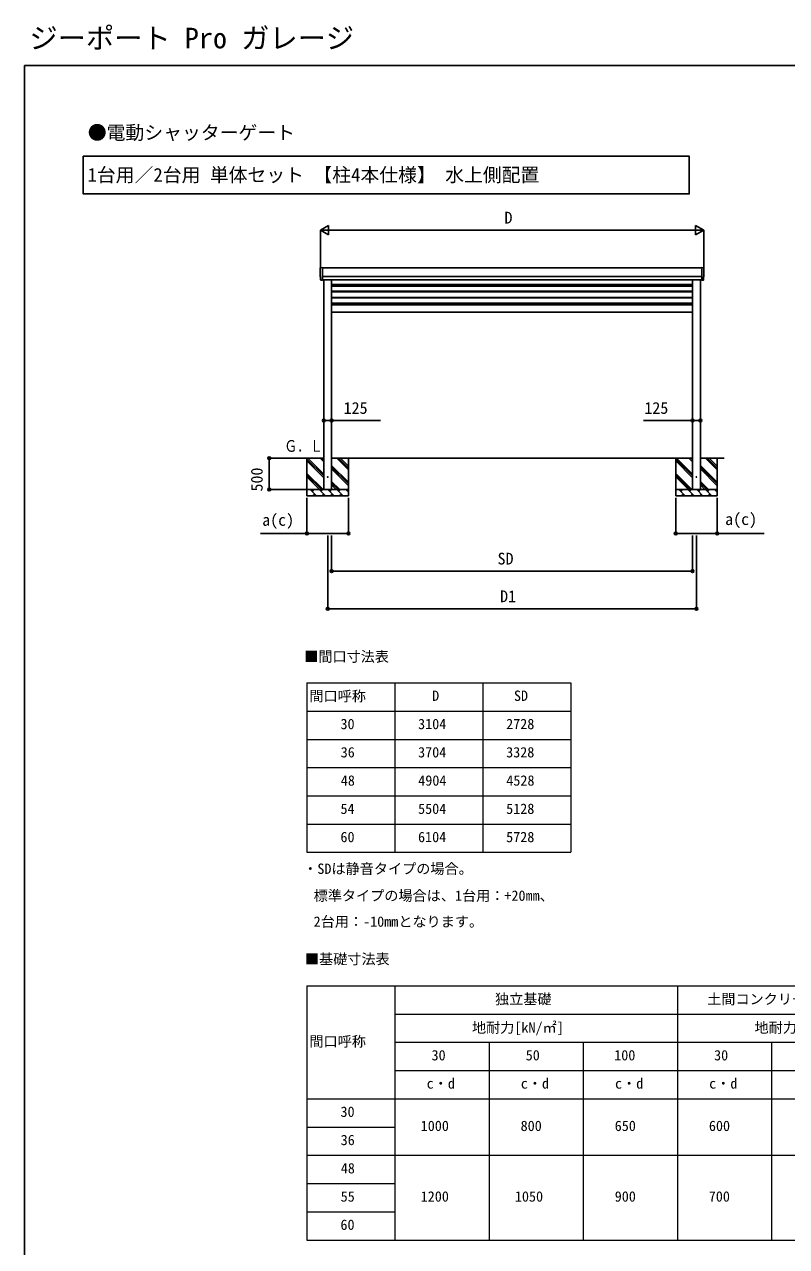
# Model space of a CAD drawing. Units: millimetres, scale not verified. Extents: x -13125 to 13125, y -19494 to 19412.
# Drawn here: x -13125 to -987, y -56 to 19412 of the extents above; entities that cross this region are included whole.
import ezdxf
from ezdxf.enums import TextEntityAlignment as Align

# ---------------------------------------------------------------- set-up
doc = ezdxf.new("R2010")
doc.units = ezdxf.units.MM
doc.header["$LTSCALE"] = 70
doc.layers.add('0-1_TABLE1', color=7, linetype='Continuous', lineweight=18)
for name, color, linetype in [('0-2_USER1', 3, 'Continuous'), ('0-4_YKK_13', 4, 'Continuous'), ('0-5_YKK_A1', 4, 'Continuous'), ('0-6_YKK_D', 6, 'Continuous'), ('0-7_YKK_ZWAK', 7, 'Continuous')]:
    doc.layers.add(name, color=color, linetype=linetype)
doc.styles.add('ＭＳ ゴシック', font='')
doc.styles.get('ＭＳ ゴシック').set_extended_font_data('MS Gothic')

msp = doc.modelspace()

# ---------------------------------------------------------------- linework, layer by layer
at = {"layer": '0-1_TABLE1'}
for p, q in [((-8625, 8924.38), (-4425, 8924.38)), ((-8625, 8924.38), (-8625, 6224.38)), ((-7225, 8924.38), (-7225, 6224.38)), ((-5825, 8924.38), (-5825, 6224.38)), ((-4425, 8924.38), (-4425, 6224.38)), ((-8625, 8474.38), (-4425, 8474.38)), ((-8625, 8024.38), (-4425, 8024.38)), ((-8625, 7574.38), (-4425, 7574.38)), ((-8625, 7124.38), (-4425, 7124.38)), ((-8625, 6674.38), (-4425, 6674.38)), ((-8625, 6224.38), (-4425, 6224.38)), ((-8625, 4098.08), (6275, 4098.08)), ((-8625, 4098.08), (-8625, 48.08)), ((-7225, 4098.08), (-7225, 48.08)), ((-2725, 4098.08), (-2725, 48.08)), ((-7225, 3648.08), (6275, 3648.08)), ((-7225, 3198.08), (6275, 3198.08)), ((-5725, 3198.08), (-5725, 48.08)), ((-4225, 3198.08), (-4225, 48.08)), ((-1225, 3198.08), (-1225, 48.08)), ((-7225, 2748.08), (6275, 2748.08)), ((-8625, 2298.08), (6275, 2298.08)), ((-8625, 1848.08), (-7225, 1848.08)), ((-8625, 1398.08), (6275, 1398.08)), ((-8625, 948.08), (-7225, 948.08)), ((-8625, 498.08), (-7225, 498.08)), ((-8625, 48.08), (6275, 48.08))]:
    msp.add_line(p, q, dxfattribs=at)
at = {"layer": '0-2_USER1'}
msp.add_lwpolyline([(-12188.49, 17312.84), (-2535.43, 17312.84), (-2535.43, 16712.84), (-12188.49, 16712.84)], close=True, dxfattribs=at)
at = {"layer": '0-4_YKK_13', "color": 7}
for p, q in [((-8399.13, 15340.36), (-8406.05, 15340.73)), ((-8379.5, 15341.37), (-8379.5, 15340.36)), ((-2337.5, 15341.37), (-2337.5, 15340.36)), ((-2317.87, 15340.36), (-2310.95, 15340.73))]:
    msp.add_line(p, q, dxfattribs=at)
for points in [[(-8411.07, 15537.57), (-8379.5, 15539.22), (-8379.5, 15341.37)], [(-8408.89, 15343.72), (-8408.89, 15390.75), (-8409.49, 15390.75)], [(-2305.93, 15537.57), (-2337.5, 15539.22), (-2337.5, 15341.37)], [(-2308.11, 15343.72), (-2308.11, 15390.75), (-2307.51, 15390.75)], [(-8398.39, 15340.64), (-8397.72, 15341.27), (-8379.5, 15340.36)], [(-2318.61, 15340.64), (-2319.28, 15341.27), (-2337.5, 15340.36)]]:
    msp.add_lwpolyline(points, dxfattribs=at)
for centre, major_axis, ratio, start_param, end_param in [((-8410.91, 15534.57), (-3, 0), 0.99863, 4.76474886, 6.29798167), ((-13176.77, 15464.15), (4763.38, 0), 0.99863, 6.26869281, 6.29798167), ((-8409.49, 15395.15), (-4.41, 0), 0.99863, 6.26869281, 7.85398163), ((-2307.51, 15395.15), (4.41, 0), 0.99863, 4.71238898, 6.29767781), ((-2306.09, 15534.57), (3, 0), 0.99863, 6.26838895, 7.80162176), ((2459.77, 15464.15), (-4763.38, 0), 0.99863, 6.26838895, 6.29767781), ((-8405.89, 15343.73), (-2.18, -2.07), 0.9974, 5.52523108, 7.04113953), ((-8399.08, 15341.36), (-0.727, -0.69), 0.9974, 0.75795422, 1.57079633), ((-2317.92, 15341.36), (0.727, -0.69), 0.9974, 4.71238898, 5.52523108), ((-2311.11, 15343.73), (2.18, -2.07), 0.9974, 5.52523108, 7.04113953)]:
    msp.add_ellipse(centre, major_axis=major_axis, ratio=ratio, start_param=start_param, end_param=end_param, dxfattribs=at)
at = {"layer": '0-5_YKK_A1'}
for p, q in [((-2337.5, 15534.99), (-8379.5, 15534.99)), ((-2337.5, 15395.04), (-8379.5, 15395.04)), ((-2337.5, 15344.93), (-8379.5, 15344.93)), ((-2485, 15226.34), (-2485, 15115.84)), ((-8232, 15053.84), (-8232, 15164.34)), ((-8232, 15162.84), (-2485, 15162.84)), ((-8232, 15154.84), (-2485, 15154.84)), ((-8232, 14953.84), (-8232, 15064.34)), ((-8232, 15062.84), (-2485, 15062.84)), ((-8232, 15054.84), (-2485, 15054.84)), ((-2485, 15164.34), (-2485, 15053.84)), ((-2485, 15064.34), (-2485, 14953.84)), ((-8357.5, 12503.34), (-8734.1, 12503.34)), ((-8625, 12503.34), (-8625, 11903.34)), ((-8357.5, 12219.96), (-8625, 12487.46)), ((-8357.5, 12248.24), (-8612.6, 12503.34)), ((-8357.5, 12446.23), (-8414.61, 12503.34)), ((-8357.5, 12474.52), (-8386.32, 12503.34)), ((-2484.5, 12503.34), (-8232.5, 12503.34)), ((-7965, 12318.29), (-8150.05, 12503.34)), ((-7965, 12346.57), (-8121.77, 12503.34)), ((-7965, 12374.86), (-8093.48, 12503.34)), ((-7965, 12503.34), (-7965, 11903.34)), ((-2752, 12503.34), (-2752, 11903.34)), ((-2484.5, 12219.96), (-2752, 12487.46)), ((-2484.5, 12248.24), (-2739.6, 12503.34)), ((-2484.5, 12446.23), (-2541.61, 12503.34)), ((-2484.5, 12474.52), (-2513.32, 12503.34)), ((-1982.9, 12503.34), (-2359.5, 12503.34)), ((-2092, 12318.29), (-2277.05, 12503.34)), ((-2092, 12346.57), (-2248.77, 12503.34)), ((-2092, 12374.86), (-2220.48, 12503.34)), ((-2092, 12503.34), (-2092, 11903.34)), ((-8357.5, 12191.67), (-8625, 12459.17)), ((-7965, 12120.3), (-8232.5, 12387.8)), ((-7965, 12092.02), (-8232.5, 12359.52)), ((-7965, 12063.73), (-8232.5, 12331.23)), ((-2484.5, 12191.67), (-2752, 12459.17)), ((-2092, 12120.3), (-2359.5, 12387.8)), ((-2092, 12092.02), (-2359.5, 12359.52)), ((-2092, 12063.73), (-2359.5, 12331.23)), ((-8367.16, 12003.34), (-8625, 12261.18)), ((-8395.44, 12003.34), (-8625, 12232.9)), ((-8423.73, 12003.34), (-8625, 12204.61)), ((-8102.6, 12003.34), (-8232.5, 12133.24)), ((-8130.88, 12003.34), (-8232.5, 12104.96)), ((-8159.17, 12003.34), (-8232.5, 12076.67)), ((-2494.16, 12003.34), (-2752, 12261.18)), ((-2522.44, 12003.34), (-2752, 12232.9)), ((-2550.73, 12003.34), (-2752, 12204.61)), ((-2229.6, 12003.34), (-2359.5, 12133.24)), ((-2257.88, 12003.34), (-2359.5, 12104.96)), ((-2286.17, 12003.34), (-2359.5, 12076.67)), ((-8621.72, 12003.34), (-8625, 12006.62)), ((-7965, 12003.34), (-8625, 12003.34)), ((-8625, 11903.34), (-7965, 11903.34)), ((-8473.58, 11903.34), (-8573.58, 12003.34)), ((-8545.03, 11974.79), (-8516.47, 12003.34)), ((-8502.13, 11931.89), (-8530.69, 11903.34)), ((-8332.16, 11903.34), (-8432.16, 12003.34)), ((-8403.6, 11974.79), (-8375.05, 12003.34)), ((-8360.71, 11931.89), (-8389.26, 11903.34)), ((-8190.74, 11903.34), (-8290.74, 12003.34)), ((-8262.18, 11974.79), (-8233.63, 12003.34)), ((-8219.29, 11931.89), (-8247.84, 11903.34)), ((-8049.31, 11903.34), (-8149.31, 12003.34)), ((-8120.76, 11974.79), (-8092.21, 12003.34)), ((-8077.87, 11931.89), (-8106.42, 11903.34)), ((-7965, 11960.45), (-8007.89, 12003.34)), ((-7979.34, 11974.79), (-7965, 11989.13)), ((-2748.72, 12003.34), (-2752, 12006.62)), ((-2092, 12003.34), (-2752, 12003.34)), ((-2752, 11903.34), (-2092, 11903.34)), ((-2600.58, 11903.34), (-2700.58, 12003.34)), ((-2672.03, 11974.79), (-2643.47, 12003.34)), ((-2629.13, 11931.89), (-2657.69, 11903.34)), ((-2459.16, 11903.34), (-2559.16, 12003.34)), ((-2530.6, 11974.79), (-2502.05, 12003.34)), ((-2487.71, 11931.89), (-2516.26, 11903.34)), ((-2317.74, 11903.34), (-2417.74, 12003.34)), ((-2389.18, 11974.79), (-2360.63, 12003.34)), ((-2346.29, 11931.89), (-2374.84, 11903.34)), ((-2176.31, 11903.34), (-2276.31, 12003.34)), ((-2247.76, 11974.79), (-2219.21, 12003.34)), ((-2204.87, 11931.89), (-2233.42, 11903.34)), ((-2092, 11960.45), (-2134.89, 12003.34)), ((-2106.34, 11974.79), (-2092, 11989.13))]:
    msp.add_line(p, q, dxfattribs=at)
for points in [[(-8357.5, 15344.93), (-8357.5, 12003.34), (-8232.5, 12003.34), (-8232.5, 15344.93)], [(-8232.5, 15344.93), (-8232.5, 15268.34), (-2484.5, 15268.34), (-2484.5, 15344.93)], [(-2359.5, 15344.93), (-2359.5, 12003.34), (-2484.5, 12003.34), (-2484.5, 15344.93)]]:
    msp.add_lwpolyline(points, dxfattribs=at)
for points in [[(-2485, 15243.34), (-8232, 15243.34), (-8232, 15268.34), (-2485, 15268.34)], [(-8232.5, 14828.34), (-2484.5, 14828.34), (-2484.5, 14948.34), (-8232.5, 14948.34)], [(-2485, 14973.34), (-8232, 14973.34), (-8232, 14948.34), (-2485, 14948.34)]]:
    msp.add_lwpolyline(points, close=True, dxfattribs=at)
for centre in [(-8295, 12203.34), (-2422, 12203.34)]:
    msp.add_circle(centre, 4.5, dxfattribs=at)
at = {"layer": '0-6_YKK_D'}
for p, q in [((-8410.5, 16134.99), (-8280.6, 16209.99)), ((-8280.6, 16059.99), (-8280.6, 16209.99)), ((-2306.5, 16134.99), (-2436.4, 16209.99)), ((-2436.4, 16209.99), (-2436.4, 16059.99)), ((-8410.5, 15534.98), (-8410.5, 16135.99)), ((-8410.5, 16134.99), (-8280.6, 16059.99)), ((-8410.5, 16134.99), (-8150.69, 16134.99)), ((-8260.5, 16134.99), (-2456.5, 16134.99)), ((-2306.5, 16134.99), (-2566.31, 16134.99)), ((-2306.5, 16134.99), (-2436.4, 16059.99)), ((-2306.5, 15534.98), (-2306.5, 16135.99)), ((-8232.5, 13081.84), (-8232.5, 13104.34)), ((-8625, 12503.34), (-9226, 12503.34)), ((-9225, 12003.34), (-9225, 12503.34)), ((-8625, 12003.34), (-9226, 12003.34)), ((-8625, 11873.34), (-8625, 11302.34)), ((-7965, 11873.34), (-7965, 11302.34)), ((-2752, 11873.34), (-2752, 11302.34)), ((-2092, 11873.34), (-2092, 11302.34)), ((-8295, 11273.34), (-8295, 10102.34)), ((-8232.5, 11273.34), (-8232.5, 10702.34)), ((-2484.5, 11273.34), (-2484.5, 10702.34)), ((-2422, 11273.34), (-2422, 10102.34)), ((-8232.5, 10703.34), (-2484.5, 10703.34)), ((-2422, 10103.34), (-8295, 10103.34))]:
    msp.add_line(p, q, dxfattribs=at)
for points in [[(-8357.5, 13103.34), (-8232.5, 13103.34), (-7454.09, 13103.34)], [(-2359.5, 13103.34), (-2484.5, 13103.34), (-3262.91, 13103.34)], [(-7965, 11303.34), (-8625, 11303.34), (-9363.21, 11303.34)], [(-2752, 11303.34), (-2092, 11303.34), (-1341.29, 11303.34)]]:
    msp.add_lwpolyline(points, dxfattribs=at)
for centre in [(-8357.5, 13103.34), (-8232.5, 13103.34), (-2484.5, 13103.34), (-2359.5, 13103.34), (-9225, 12503.34), (-9225, 12003.34), (-8625, 11303.34), (-7965, 11303.34), (-2752, 11303.34), (-2092, 11303.34), (-8232.5, 10703.34), (-2484.5, 10703.34), (-8295, 10103.34), (-2422, 10103.34)]:
    msp.add_circle(centre, 22.5, dxfattribs=at)
at = {"layer": '0-7_YKK_ZWAK'}
for q in [(-13125, -19494), (13125, 18756)]:
    msp.add_line((-13125, 18756), q, dxfattribs=at)

# ---------------------------------------------------------------- texts
at = {"layer": '0-1_TABLE1', "style": 'ＭＳ ゴシック'}
for s, p in [('間口呼称', (-8585.94, 8581.76)), ('D', (-6631.75, 8586.88)), ('SD', (-5328.91, 8586.88)), ('30', (-8091.19, 8136.88)), ('3104', (-6855.47, 8136.88)), ('2728', (-5452.91, 8136.88)), ('36', (-8088, 7686.88)), ('3704', (-6855.47, 7686.88)), ('3328', (-5452.91, 7686.88)), ('48', (-8086.72, 7236.88)), ('4904', (-6852.91, 7236.88)), ('4528', (-5450.36, 7236.88)), ('54', (-8091.83, 6786.88)), ('5504', (-6855.47, 6786.88)), ('5128', (-5452.91, 6786.88)), ('60', (-8091.83, 6336.88)), ('6104', (-6856.11, 6336.88)), ('5728', (-5452.91, 6336.88)), ('独立基礎', (-5629.55, 3754.82)), ('土間コンクリート考慮基礎', (-2251.35, 3754.82)), ('地耐力[kN/㎡]', (-5997.09, 3300.99)), ('地耐力[kN/㎡]', (-1497.09, 3300.99)), ('間口呼称', (-8585.94, 3080.46)), ('30', (-6641.19, 2860.58)), ('50', (-5141.19, 2860.58)), ('100', (-3731.96, 2860.58)), ('30', (-2141.19, 2860.58)), ('c・d', (-6719.18, 2410.58)), ('c・d', (-5219.18, 2410.58)), ('c・d', (-3719.18, 2410.58)), ('c・d', (-2219.18, 2410.58)), ('30', (-8091.19, 1960.58)), ('1000', (-6813.78, 1735.58)), ('800', (-5222.37, 1735.58)), ('650', (-3723.65, 1735.58)), ('600', (-2223.65, 1735.58)), ('36', (-8088, 1510.58)), ('48', (-8086.72, 1060.58)), ('55', (-8088.64, 610.58)), ('1200', (-6813.78, 610.58)), ('1050', (-5313.78, 610.58)), ('900', (-3723.65, 610.58)), ('700', (-2225.57, 610.58)), ('60', (-8091.83, 160.58))]:
    msp.add_text(s, height=165, dxfattribs=at).set_placement(p, align=Align.BOTTOM_LEFT)
at = {"layer": '0-2_USER1', "style": 'ＭＳ ゴシック'}
for s, height, p in [('ジーポート Pro ガレージ', 329.9, (-13045.68, 18931.47)), ('●電動シャッターゲート', 219.9, (-12115.91, 17513.53)), ('1台用／2台用 単体セット 【柱4本仕様】 水上側配置', 219.9, (-12121.02, 16840.09)), ('■間口寸法表', 165, (-8669.3, 9211.02)), ('・SDは静音タイプの場合。', 165, (-8684.87, 5831.21)), (' 標準タイプの場合は、1台用：+20㎜、', 165, (-8631.18, 5402.51)), (' 2台用：-10mmとなります。', 165, (-8631.18, 4989.16)), ('■基礎寸法表', 165, (-8657.95, 4392.96))]:
    msp.add_text(s, height=height, dxfattribs=at).set_placement(p, align=Align.BOTTOM_LEFT)
at = {"layer": '0-5_YKK_A1', "style": 'ＭＳ ゴシック', "width": 0.8}
msp.add_text('Ｇ．Ｌ', height=187, dxfattribs=at).set_placement((-8984.89, 12548.34), align=Align.BOTTOM_LEFT)
at = {"layer": '0-6_YKK_D', "style": 'ＭＳ ゴシック'}
for s, p in [('D', (-5479.48, 16184.99)), ('125', (-8041.62, 13153.34)), ('125', (-3252.03, 13153.34)), ('a(c)', (-9338.75, 11369.82)), ('a(c)', (-1965.04, 11382.32)), ('SD', (-5589.59, 10753.34)), ('D1', (-5549.03, 10153.34))]:
    msp.add_text(s, height=187, dxfattribs=at).set_placement(p, align=Align.BOTTOM_LEFT)
msp.add_text('500', height=187, rotation=90, dxfattribs=at).set_placement((-9275, 11972.26), align=Align.BOTTOM_LEFT)

doc.saveas('drawing.dxf')
